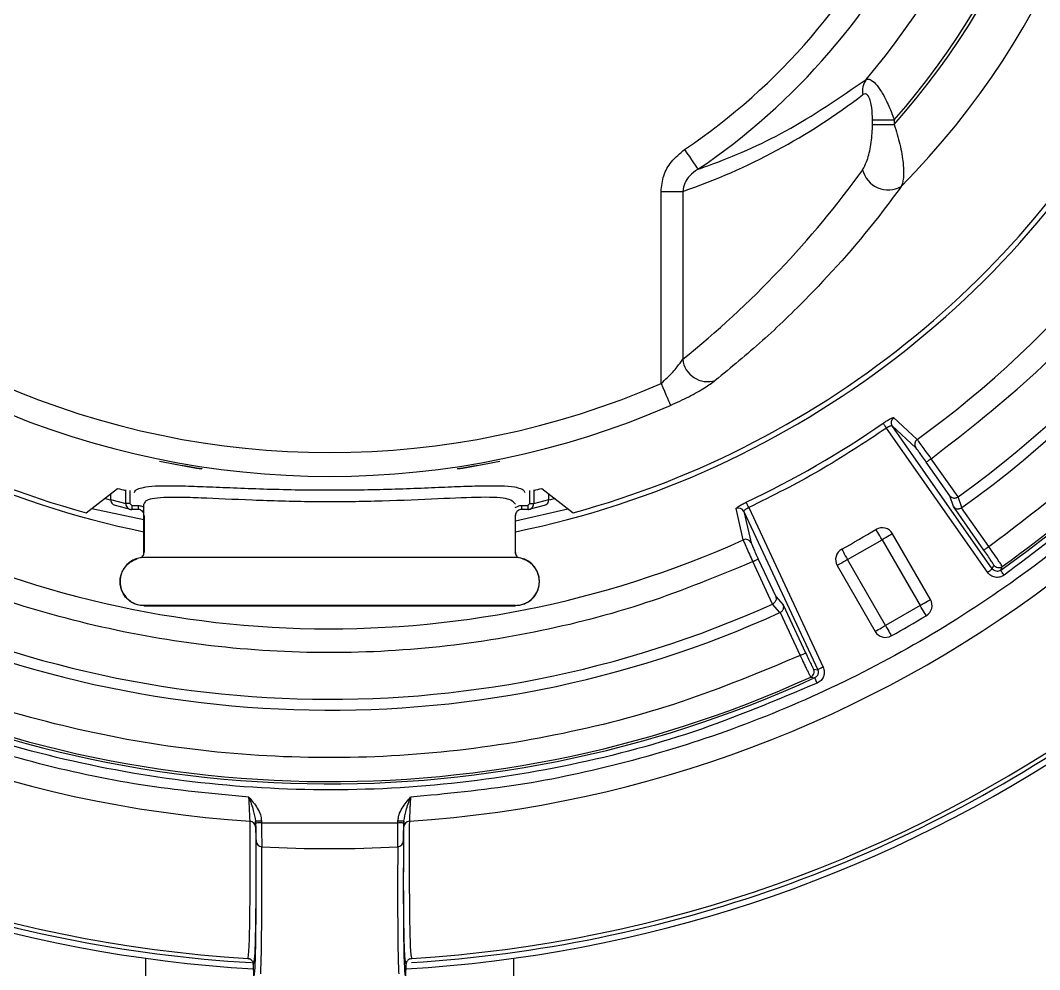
# Model space of a CAD drawing. Extents: x 2 to 136, y 1 to 99.
# Drawn here: x 128.072 to 130.624, y 41.918 to 44.294 of the extents above; entities that cross this region are included whole.
import ezdxf

# ---------------------------------------------------------------- set-up
doc = ezdxf.new("R2010")
doc.units = 0
doc.header["$MEASUREMENT"] = 0
doc.layers.add('OBJECT', color=7, linetype='CONTINUOUS')

msp = doc.modelspace()

# ---------------------------------------------------------------- linework, layer by layer
at = {"layer": 'OBJECT'}
for p, q in [((130.2055, 44.0455), (130.2598, 44.0455)), ((130.2055, 44.0339), (130.2055, 44.0455)), ((130.2598, 44.0455), (130.2598, 44.0339)), ((130.2055, 44.0339), (130.2598, 44.0339)), ((129.6761, 43.8665), (129.7304, 43.8665)), ((129.6761, 43.3854), (129.6761, 43.8665)), ((129.7304, 43.8665), (129.7304, 43.4461)), ((130.5055, 42.9215), (130.2549, 43.2795)), ((130.3137, 43.2247), (130.2549, 43.2795)), ((130.2585, 43.3002), (130.3173, 43.2454)), ((130.4933, 42.9129), (130.2405, 43.2738)), ((130.3994, 43.1041), (130.3402, 43.1887)), ((130.4196, 43.1015), (130.3525, 43.1973)), ((128.5266, 43.1725), (128.5266, 43.1716)), ((129.1666, 43.1725), (129.1666, 43.1716)), ((128.237, 43.0619), (128.3156, 43.1227)), ((128.2979, 43.109), (128.2979, 43.0952)), ((128.298, 43.109), (128.298, 43.0952)), ((128.3361, 43.0851), (128.3361, 43.1191)), ((128.3461, 43.118), (128.3461, 43.0851)), ((129.3474, 43.0851), (129.3474, 43.118)), ((129.3574, 43.1192), (129.3574, 43.0851)), ((129.3776, 43.1227), (129.4562, 43.0619)), ((129.3955, 43.0952), (129.3955, 43.1088)), ((129.3956, 43.0952), (129.3956, 43.1088)), ((130.4084, 43.0772), (130.3994, 43.1041)), ((130.42, 43.1018), (130.4196, 43.1015)), ((130.4289, 43.0748), (130.42, 43.1018)), ((128.2969, 43.0936), (128.2833, 43.0977)), ((128.2979, 43.0952), (128.298, 43.0952)), ((128.298, 43.0952), (128.3361, 43.0851)), ((128.3091, 43.0807), (128.3473, 43.0706)), ((128.3461, 43.0851), (128.3361, 43.0851)), ((128.3461, 43.0851), (128.3511, 43.0801)), ((128.3511, 43.0801), (128.3669, 43.0801)), ((128.3511, 43.0801), (128.3511, 43.0701)), ((128.3669, 43.0801), (128.3669, 43.0701)), ((128.3816, 42.9585), (128.3816, 43.0832)), ((129.3266, 43.0801), (129.3424, 43.0801)), ((129.3266, 43.0801), (129.3266, 43.0701)), ((129.3424, 43.0801), (129.3474, 43.0851)), ((129.3424, 43.0801), (129.3424, 43.0701)), ((129.3462, 43.0706), (129.3844, 43.0807)), ((129.3474, 43.0851), (129.3574, 43.0851)), ((129.3574, 43.0851), (129.3955, 43.0952)), ((129.3956, 43.0952), (129.3955, 43.0952)), ((129.4099, 43.0977), (129.3966, 43.0937)), ((129.8957, 43.0747), (130.0819, 42.6754)), ((130.4844, 42.9686), (130.4084, 43.0772)), ((130.4289, 43.0748), (130.4285, 43.0745)), ((130.4967, 42.9772), (130.4285, 43.0745)), ((128.251, 43.0727), (128.3816, 43.0454)), ((128.3669, 43.0701), (128.3511, 43.0701)), ((128.3819, 43.0551), (128.3819, 42.9626)), ((129.3115, 43.0551), (129.3116, 43.0551)), ((129.3116, 43.0415), (129.443, 43.0721)), ((129.3116, 42.9596), (129.3116, 43.0568)), ((129.3116, 42.9626), (129.3116, 43.0551)), ((129.3424, 43.0701), (129.3266, 43.0701)), ((129.8819, 42.9941), (129.8639, 43.0723)), ((129.8837, 43.0651), (130.0684, 42.6691)), ((129.8837, 43.0651), (129.9017, 42.9868)), ((130.3507, 42.8449), (130.2557, 43.0095)), ((130.1431, 42.9445), (130.2297, 42.9945)), ((130.2297, 42.9945), (130.3247, 42.8299)), ((129.3116, 42.95), (128.3816, 42.95)), ((129.3115, 42.9626), (129.3116, 42.9626)), ((129.9196, 42.9459), (129.9632, 42.8523)), ((129.9554, 42.8335), (129.906, 42.9396)), ((130.1171, 42.9295), (130.2121, 42.7649)), ((130.2381, 42.7799), (130.1431, 42.9445)), ((130.5055, 42.9215), (130.5092, 42.9311)), ((130.5265, 42.9179), (130.5302, 42.9275)), ((129.9632, 42.8523), (129.9821, 42.8311)), ((129.3116, 42.83), (128.3816, 42.83)), ((128.3943, 42.8304), (128.3818, 42.8301)), ((128.3818, 42.8291), (129.3118, 42.8291)), ((129.955, 42.8333), (129.9554, 42.8335)), ((129.9739, 42.8121), (129.955, 42.8333)), ((129.9821, 42.8311), (130.0381, 42.711)), ((130.3247, 42.8299), (130.2381, 42.7799)), ((129.9739, 42.8121), (129.9743, 42.8123)), ((129.9743, 42.8123), (130.0245, 42.7046)), ((130.0582, 42.6707), (130.0684, 42.6691)), ((130.0508, 42.6507), (130.061, 42.6491)), ((128.6611, 42.2852), (128.6609, 42.29)), ((128.6759, 42.2903), (128.676, 42.2856)), ((128.676, 42.2856), (129.0172, 42.2856)), ((129.0172, 42.2856), (129.0173, 42.2903)), ((129.0323, 42.29), (129.0322, 42.2852)), ((128.3866, 41.5952), (128.3866, 41.9465)), ((128.6413, 41.9463), (128.6442, 41.9454)), ((128.6553, 41.9317), (128.657, 41.8703)), ((129.0363, 41.8703), (129.0379, 41.9317)), ((129.0491, 41.9454), (129.0519, 41.9463)), ((129.3066, 41.9465), (129.3066, 41.5952))]:
    msp.add_line(p, q, dxfattribs=at)
at = {"layer": 'OBJECT', "flags": 128}
for points in [[(129.7351, 43.9711), (129.7411, 43.9622), (129.747, 43.9535), (129.7524, 43.9454), (129.7573, 43.9381), (129.7615, 43.932), (129.7648, 43.9271), (129.7671, 43.9236), (129.7684, 43.9217)], [(129.6761, 43.3854), (129.6804, 43.3755), (129.6845, 43.3659), (129.6884, 43.3569), (129.6919, 43.3489), (129.6949, 43.3421), (129.6973, 43.3367), (129.6989, 43.3329), (129.6998, 43.3308)], [(130.2321, 43.286), (130.2324, 43.2856), (130.233, 43.2847), (130.2338, 43.2835), (130.2349, 43.282), (130.2361, 43.2802), (130.2375, 43.2782), (130.239, 43.276), (130.2405, 43.2738)], [(130.3402, 43.1887), (130.3405, 43.1889), (130.3412, 43.1895), (130.3423, 43.1903), (130.3439, 43.1913), (130.3457, 43.1926), (130.3478, 43.1941), (130.3501, 43.1957), (130.3525, 43.1973)], [(129.8957, 43.0747), (129.8946, 43.0772), (129.8935, 43.0795), (129.8924, 43.0817), (129.8915, 43.0837), (129.8907, 43.0854), (129.8901, 43.0867), (129.8896, 43.0877), (129.8894, 43.0882)], [(130.2297, 42.9945), (130.2267, 42.9995), (130.2238, 43.0043), (130.2211, 43.0087), (130.2187, 43.0126), (130.2168, 43.0158), (130.2154, 43.0182), (130.2145, 43.0197), (130.2142, 43.0202)], [(130.2557, 43.0095), (130.2552, 43.0092), (130.2537, 43.0083), (130.2513, 43.0069), (130.2481, 43.0051), (130.2441, 43.0028), (130.2396, 43.0002), (130.2348, 42.9974), (130.2297, 42.9945)], [(130.4844, 42.9686), (130.4847, 42.9688), (130.4854, 42.9694), (130.4866, 42.9702), (130.4881, 42.9712), (130.4899, 42.9725), (130.492, 42.974), (130.4943, 42.9756), (130.4967, 42.9772)], [(129.906, 42.9396), (129.9086, 42.9408), (129.9111, 42.942), (129.9134, 42.943), (129.9155, 42.944), (129.9172, 42.9448), (129.9185, 42.9454), (129.9193, 42.9458), (129.9196, 42.9459)], [(130.1286, 42.9707), (130.1288, 42.9702), (130.1297, 42.9687), (130.131, 42.9663), (130.1328, 42.963), (130.135, 42.959), (130.1375, 42.9545), (130.1403, 42.9496), (130.1431, 42.9445)], [(130.1431, 42.9445), (130.138, 42.9415), (130.1331, 42.9387), (130.1286, 42.9361), (130.1247, 42.9338), (130.1215, 42.932), (130.1191, 42.9306), (130.1176, 42.9297), (130.1171, 42.9295)], [(130.4933, 42.9129), (130.4956, 42.9145), (130.4979, 42.9161), (130.5, 42.9176), (130.5018, 42.9189), (130.5034, 42.92), (130.5045, 42.9208), (130.5052, 42.9213), (130.5055, 42.9215)], [(130.5352, 42.9056), (130.5335, 42.908), (130.5319, 42.9102), (130.5304, 42.9123), (130.5291, 42.9142), (130.528, 42.9157), (130.5272, 42.9169), (130.5267, 42.9176), (130.5265, 42.9179)], [(130.3247, 42.8299), (130.3298, 42.8328), (130.3346, 42.8356), (130.3391, 42.8382), (130.3431, 42.8405), (130.3463, 42.8424), (130.3487, 42.8437), (130.3502, 42.8446), (130.3507, 42.8449)], [(130.3402, 42.8042), (130.3399, 42.8047), (130.339, 42.8061), (130.3375, 42.8085), (130.3356, 42.8117), (130.3333, 42.8156), (130.3306, 42.82), (130.3277, 42.8249), (130.3247, 42.8299)], [(130.2121, 42.7649), (130.2126, 42.7652), (130.2141, 42.766), (130.2165, 42.7674), (130.2197, 42.7693), (130.2237, 42.7715), (130.2282, 42.7741), (130.233, 42.777), (130.2381, 42.7799)], [(130.2381, 42.7799), (130.2409, 42.7748), (130.2437, 42.7698), (130.2462, 42.7653), (130.2484, 42.7613), (130.2502, 42.7581), (130.2515, 42.7556), (130.2524, 42.7541), (130.2526, 42.7536)], [(130.0245, 42.7046), (130.0271, 42.7059), (130.0296, 42.707), (130.032, 42.7081), (130.034, 42.7091), (130.0357, 42.7099), (130.037, 42.7104), (130.0378, 42.7108), (130.0381, 42.711)], [(130.0819, 42.6754), (130.0793, 42.6742), (130.0768, 42.673), (130.0745, 42.6719), (130.0725, 42.671), (130.0708, 42.6702), (130.0695, 42.6696), (130.0687, 42.6692), (130.0684, 42.6691)], [(130.0673, 42.6355), (130.0661, 42.6381), (130.0649, 42.6406), (130.0638, 42.643), (130.0629, 42.645), (130.0621, 42.6467), (130.0615, 42.648), (130.0612, 42.6488), (130.061, 42.6491)], [(128.6759, 42.2903), (128.673, 42.2903), (128.6702, 42.2902), (128.6676, 42.2901), (128.6653, 42.2901), (128.6635, 42.29), (128.6621, 42.29), (128.6612, 42.29), (128.6609, 42.29)], [(128.676, 42.2856), (128.6731, 42.2856), (128.6703, 42.2855), (128.6677, 42.2854), (128.6655, 42.2854), (128.6636, 42.2853), (128.6622, 42.2853), (128.6613, 42.2853), (128.6611, 42.2852)], [(129.0322, 42.2852), (129.0319, 42.2853), (129.031, 42.2853), (129.0296, 42.2853), (129.0278, 42.2854), (129.0255, 42.2854), (129.0229, 42.2855), (129.0201, 42.2856), (129.0172, 42.2856)], [(129.0323, 42.29), (129.032, 42.29), (129.0312, 42.29), (129.0298, 42.29), (129.0279, 42.2901), (129.0256, 42.2901), (129.023, 42.2902), (129.0202, 42.2903), (129.0173, 42.2903)]]:
    msp.add_lwpolyline(points, dxfattribs=at)
at = {"layer": 'OBJECT'}
for centre, radius, start, end in [((128.8466, 45.29), 6.555, 126.37982, 288.09222), ((128.8466, 45.29), 6.5028, 126.71932, 288.09222), ((128.8466, 45.29), 6.4944, 126.7749, 288.09222), ((128.8466, 45.29), 6.3069, 128.05888, 288.09222), ((128.8466, 45.29), 6.655, 198.09222, 30.43444), ((128.8466, 45.29), 2.0098, 315.4001, 44.5999), ((128.8466, 45.29), 1.8907, 318.3698, 41.6302), ((128.8466, 45.29), 1.8831, 318.6329, 41.3671), ((128.8466, 45.29), 1.764, 319.599, 40.401), ((128.8466, 45.29), 1.5902, 303.9666, 334.6002), ((128.8466, 45.29), 1.6498, 303.9666, 334.6002), ((128.8466, 45.29), 3.0068, 199.6027, 266.1975), ((128.8466, 45.29), 2.7223, 305.5385, 338.2371), ((128.8466, 45.29), 2.901, 305.4751, 339.7287), ((128.8466, 45.29), 2.3227, 206.4068, 258.4514), ((128.8466, 45.29), 2.31, 206.5633, 254.6991), ((128.8466, 45.29), 3.0068, 273.8025, 340.2009), ((128.8466, 45.29), 2.3227, 281.5486, 333.5932), ((128.8466, 45.29), 2.31, 285.3009, 333.4367), ((128.8466, 45.29), 2.5186, 305.7276, 335.8244), ((128.8466, 45.29), 2.6951, 305.7175, 337.3213), ((128.8466, 45.29), 2.9067, 305.3048, 339.3669), ((130.2329, 44.1163), 0.0526, 144.7086, 188.9634), ((130.2447, 43.9355), 0.0655, 193.1001, 300.1662), ((129.793, 43.4531), 0.063, 186.4319, 287.3446), ((128.8466, 45.29), 2.0774, 246.4678, 293.5322), ((128.8466, 45.29), 2.137, 246.4678, 293.5322), ((128.8466, 45.29), 2.4363, 295.3416, 304.6584), ((130.2672, 43.288), 0.015, 125.3653, 214.5822), ((130.3261, 43.2332), 0.015, 125.7285, 214.5847), ((128.8466, 45.29), 2.1415, 258.5215, 261.4064), ((128.8466, 45.1975), 2.051, 258.0074, 261.024), ((128.8466, 45.29), 2.1415, 278.5936, 281.4785), ((128.8466, 45.1975), 2.051, 278.976, 281.9926), ((128.8466, 45.29), 2.2314, 256.2335, 256.7565), ((128.8466, 45.29), 2.2314, 283.2505, 283.7665), ((128.3129, 43.0952), 0.015, 180, 255.2757), ((128.3129, 43.0951), 0.015, 179.8745, 255.2372), ((129.3806, 43.0952), 0.015, 284.7243, 0), ((129.3806, 43.0951), 0.015, 284.7771, 0.111), ((129.8701, 43.0587), 0.015, 25.4194, 114.6331), ((128.8466, 45.29), 2.5186, 242.3792, 294.2724), ((130.2297, 42.9945), 0.03, 30, 121.069), ((128.8466, 45.29), 2.65, 298.931, 301.069), ((129.8881, 42.9804), 0.015, 25.4139, 114.2744), ((129.3123, 42.8895), 0.0594, 269.4001, 73.5183), ((130.1431, 42.9445), 0.03, 118.931, 210), ((130.5215, 42.9397), 0.015, 215.0249, 305.441), ((128.8466, 45.29), 2.6951, 242.2584, 294.2825), ((128.8466, 45.29), 2.7223, 241.7572, 294.4615), ((130.3247, 42.8299), 0.03, 300.9982, 30), ((128.8466, 45.29), 2.9, 299.0018, 300.9982), ((130.2381, 42.7799), 0.03, 210, 299.0018), ((128.8466, 45.29), 2.9067, 241.4467, 294.6952), ((128.8466, 45.29), 2.901, 241.6184, 294.5249), ((130.0446, 42.6643), 0.015, 294.5633, 24.9734), ((128.8466, 45.29), 3.35, 234.4956, 266.4858), ((128.8466, 45.29), 3.35, 273.5142, 305.5044), ((128.8466, 45.29), 3.36, 234.3364, 266.658), ((128.8466, 45.29), 3.36, 273.4935, 305.6636), ((128.8466, 45.29), 3.375, 236.7599, 266.7562), ((128.8466, 45.29), 3.375, 273.2438, 303.2401), ((128.6463, 42.2749), 0.0149, 1.6899, 86.4349), ((129.0469, 42.2749), 0.0149, 93.5651, 178.3101), ((128.6771, 42.2409), 0.0149, 181.6957, 267.0447), ((129.0162, 42.2409), 0.0149, 272.9553, 358.3043), ((128.8466, 45.29), 3.0688, 266.8184, 273.1816)]:
    msp.add_arc(centre, radius, start, end, dxfattribs=at)
for centre, major_axis, ratio, start_param, end_param in [((129.2047, 45.29), (1.5665, 0), 0.964711, 5.054638, 5.385183), ((128.137, 45.29), (2.4885, 0), 0.964711, 5.407313, 5.67616), ((128.3511, 43.0851), (0.0038, 0.0145), 0.999219, 1.827206, 3.399159), ((129.3424, 43.0851), (-0.0038, 0.0145), 0.999219, 2.884026, 4.455979)]:
    msp.add_ellipse(centre, major_axis=major_axis, ratio=ratio, start_param=start_param, end_param=end_param, dxfattribs=at)
for points, knots in [([(128.6444, 42.3497), (128.554, 42.3584), (128.3718, 42.3758), (128.1009, 42.4345), (127.8318, 42.5181), (127.5683, 42.6293), (127.3143, 42.7669), (127.0741, 42.9295), (126.851, 43.1148), (126.648, 43.3204), (126.4677, 43.5423), (126.3124, 43.7774), (126.1805, 44.0212), (126.1129, 44.1914), (126.0794, 44.2758)], [0, 0, 0, 0, 0.080292, 0.161895, 0.244722, 0.329339, 0.414466, 0.5, 0.585539, 0.670666, 0.755278, 0.83811, 0.919711, 1, 1, 1, 1]), ([(130.4967, 42.9772), (130.5704, 43.033), (130.7182, 43.1449), (130.9184, 43.3398), (131.1005, 43.5526), (131.2599, 43.7828), (131.3974, 44.026), (131.468, 44.1974), (131.5032, 44.2829)], [0, 0, 0, 0, 0.165735, 0.332466, 0.5, 0.667545, 0.83427, 1, 1, 1, 1]), ([(131.6083, 44.2609), (131.5745, 44.1771), (131.5063, 44.008), (131.3739, 43.7659), (131.2182, 43.5326), (131.038, 43.3124), (130.8353, 43.1085), (130.6127, 42.9247), (130.3733, 42.7636), (130.1203, 42.6271), (129.8579, 42.5169), (129.59, 42.4339), (129.3203, 42.3757), (129.1388, 42.3583), (129.0488, 42.3497)], [0, 0, 0, 0, 0.080321, 0.16194, 0.244772, 0.329378, 0.414487, 0.5, 0.585518, 0.670628, 0.755228, 0.838065, 0.919682, 1, 1, 1, 1]), ([(130.3525, 43.1973), (130.4422, 43.2672), (130.6225, 43.4076), (130.8541, 43.6619), (131.0551, 43.941), (131.1552, 44.1464), (131.2051, 44.2486)], [0, 0, 0, 0, 0.248894, 0.5, 0.751106, 1, 1, 1, 1]), ([(131.5809, 44.2604), (131.5446, 44.1716), (131.4716, 43.9934), (131.3291, 43.7408), (131.1634, 43.5017), (130.9741, 43.2809), (130.7658, 43.079), (130.6119, 42.9633), (130.5352, 42.9056)], [0, 0, 0, 0, 0.165711, 0.332438, 0.5, 0.667551, 0.834284, 1, 1, 1, 1]), ([(129.7684, 43.9217), (129.7767, 43.9247), (129.8504, 43.9507), (129.9924, 44.0116), (130.123, 44.1009), (130.1899, 44.1467)], [0, 0, 0, 0, 0.058887, 0.517848, 1, 1, 1, 1]), ([(130.1899, 44.1467), (130.1929, 44.1472), (130.1993, 44.1484), (130.2128, 44.1375), (130.2281, 44.1166), (130.2435, 44.0876), (130.2539, 44.0625), (130.259, 44.0478), (130.2598, 44.0455)], [0, 0, 0, 0, 0.16721, 0.364972, 0.550351, 0.742656, 0.959323, 1, 1, 1, 1]), ([(130.2055, 44.0455), (130.2052, 44.0557), (130.2047, 44.0718), (130.2011, 44.0912), (130.1969, 44.1027), (130.1921, 44.1091), (130.1866, 44.1114), (130.1829, 44.1093), (130.1809, 44.1081)], [0, 0, 0, 0, 0.298809, 0.473691, 0.618552, 0.738236, 0.858034, 1, 1, 1, 1]), ([(130.1809, 43.9206), (130.1843, 43.9268), (130.1929, 43.9419), (130.2014, 43.9781), (130.2052, 44.0113), (130.2054, 44.0303), (130.2055, 44.0339)], [0, 0, 0, 0, 0.230482, 0.568582, 0.916913, 1, 1, 1, 1]), ([(130.2598, 44.0339), (130.265, 44.0172), (130.2755, 43.9833), (130.2833, 43.9349), (130.2843, 43.8978), (130.2796, 43.8843), (130.2777, 43.8788)], [0, 0, 0, 0, 0.261321, 0.527902, 0.808326, 1, 1, 1, 1]), ([(129.6761, 43.8665), (129.6775, 43.8797), (129.6803, 43.9063), (129.7014, 43.9436), (129.7234, 43.9616), (129.7351, 43.9711)], [0, 0, 0, 0, 0.3194609, 0.63801, 1, 1, 1, 1]), ([(129.7684, 43.9217), (129.768, 43.9215), (129.7605, 43.9169), (129.7481, 43.9065), (129.7344, 43.8878), (129.7317, 43.8734), (129.7304, 43.8665)], [0, 0, 0, 0, 0.019845, 0.385323, 0.704044, 1, 1, 1, 1]), ([(130.2777, 43.8788), (130.2627, 43.8585), (130.1875, 43.7573), (130.0715, 43.6267), (129.9301, 43.4903), (129.8513, 43.4254), (129.8118, 43.393)], [0, 0, 0, 0, 0.10177, 0.509294, 0.75441, 1, 1, 1, 1]), ([(129.6761, 43.3854), (129.6816, 43.3904), (129.6965, 43.4039), (129.7164, 43.4258), (129.7261, 43.4398), (129.7304, 43.4461)], [0, 0, 0, 0, 0.248398, 0.664591, 1, 1, 1, 1]), ([(129.6998, 43.3308), (129.7154, 43.3379), (129.7466, 43.3522), (129.7869, 43.375), (129.8036, 43.3871), (129.8118, 43.393)], [0, 0, 0, 0, 0.339403, 0.678712, 1, 1, 1, 1]), ([(130.2321, 43.286), (130.2353, 43.2882), (130.2417, 43.2925), (130.2502, 43.2974), (130.2564, 43.3004), (130.2578, 43.3003), (130.2585, 43.3002)], [0, 0, 0, 0, 0.249971, 0.499782, 0.749147, 1, 1, 1, 1]), ([(130.2549, 43.2795), (130.2546, 43.2796), (130.2542, 43.2799), (130.2526, 43.2799), (130.2503, 43.2792), (130.2477, 43.278), (130.2446, 43.2764), (130.2421, 43.2748), (130.2405, 43.2738)], [0, 0, 0, 0, 0.149135, 0.282367, 0.500461, 0.63062, 0.757329, 1, 1, 1, 1]), ([(130.2405, 43.2738), (130.1851, 43.2371), (130.0742, 43.1637), (129.9552, 43.1044), (129.8957, 43.0747)], [0, 0, 0, 0, 0.499999, 1, 1, 1, 1]), ([(130.3525, 43.1973), (130.3485, 43.203), (130.3403, 43.2144), (130.3294, 43.2296), (130.3206, 43.2414), (130.3184, 43.2441), (130.3173, 43.2454)], [0, 0, 0, 0, 0.238439, 0.484584, 0.738439, 1, 1, 1, 1]), ([(130.3402, 43.1887), (130.337, 43.1932), (130.3308, 43.2021), (130.3225, 43.2135), (130.3162, 43.2219), (130.3145, 43.2238), (130.3137, 43.2247)], [0, 0, 0, 0, 0.2500069, 0.4999457, 0.7495515, 1, 1, 1, 1]), ([(128.3581, 43.1127), (128.3593, 43.1159), (128.3614, 43.1213), (128.3748, 43.1241), (128.3804, 43.1253)], [0, 0, 0, 0, 0.583, 1, 1, 1, 1]), ([(128.3804, 43.1253), (128.3823, 43.1259), (128.3906, 43.1284), (128.4187, 43.1297), (128.4638, 43.1298), (128.5209, 43.1279), (128.5868, 43.1251), (128.6604, 43.1222), (128.7391, 43.1199), (128.8207, 43.1188), (128.9025, 43.119), (128.9823, 43.1206), (129.0583, 43.1231), (129.1283, 43.1261), (129.1909, 43.1286), (129.2444, 43.1301), (129.2857, 43.1292), (129.3094, 43.1276), (129.3153, 43.1252), (129.3158, 43.125)], [0, 0, 0, 0, 0.018678, 0.084308, 0.14994, 0.215341, 0.28074, 0.346218, 0.411693, 0.476489, 0.541285, 0.605381, 0.66948, 0.733926, 0.798375, 0.863668, 0.928961, 0.994428, 1, 1, 1, 1]), ([(129.3158, 43.125), (129.3219, 43.1233), (129.3328, 43.1202), (129.3344, 43.115), (129.3351, 43.1127)], [0, 0, 0, 0, 0.562895, 1, 1, 1, 1]), ([(129.3116, 43.0832), (129.3068, 43.0888), (129.297, 43.1001), (129.2202, 43.1014), (129.1058, 43.096), (128.961, 43.0898), (128.8027, 43.0884), (128.6494, 43.0929), (128.54, 43.0985), (128.471, 43.1007), (128.4164, 43.1002), (128.3854, 43.0947), (128.3825, 43.0858), (128.3816, 43.0832)], [0, 0, 0, 0, 0.105033, 0.210077, 0.315293, 0.422191, 0.529422, 0.636068, 0.742985, 0.796832, 0.850673, 0.956732, 1, 1, 1, 1]), ([(130.3994, 43.1041), (130.4006, 43.1029), (130.4027, 43.1006), (130.4069, 43.099), (130.4106, 43.0987), (130.4138, 43.099), (130.4169, 43.0999), (130.4187, 43.101), (130.4196, 43.1015)], [0, 0, 0, 0, 0.272374, 0.499457, 0.642326, 0.771708, 0.889924, 1, 1, 1, 1]), ([(128.3669, 43.0801), (128.3687, 43.08), (128.3733, 43.0796), (128.3787, 43.0778), (128.3813, 43.0753), (128.3819, 43.0748)], [0, 0, 0, 0, 0.339986, 0.856428, 1, 1, 1, 1]), ([(129.3112, 43.0748), (129.3135, 43.0763), (129.3182, 43.0794), (129.3238, 43.0799), (129.3266, 43.0801)], [0, 0, 0, 0, 0.493635, 1, 1, 1, 1]), ([(129.8639, 43.0723), (129.8641, 43.073), (129.8647, 43.0743), (129.8704, 43.0782), (129.8789, 43.0831), (129.8859, 43.0865), (129.8894, 43.0882)], [0, 0, 0, 0, 0.250083, 0.499963, 0.749387, 1, 1, 1, 1]), ([(129.8957, 43.0747), (129.894, 43.0739), (129.8915, 43.0725), (129.8885, 43.0707), (129.8861, 43.0689), (129.8845, 43.0673), (129.8836, 43.066), (129.8836, 43.0654), (129.8837, 43.0651)], [0, 0, 0, 0, 0.242839, 0.369675, 0.499983, 0.71786, 0.850975, 1, 1, 1, 1]), ([(130.4084, 43.0772), (130.4094, 43.076), (130.4115, 43.0738), (130.4157, 43.0721), (130.4196, 43.0717), (130.4228, 43.0721), (130.4258, 43.073), (130.4276, 43.074), (130.4285, 43.0745)], [0, 0, 0, 0, 0.249928, 0.499459, 0.642322, 0.771699, 0.889917, 1, 1, 1, 1]), ([(128.3816, 43.0566), (128.3815, 43.0578), (128.3812, 43.0606), (128.3788, 43.0647), (128.375, 43.0681), (128.3708, 43.0699), (128.368, 43.0701), (128.3669, 43.0701)], [0, 0, 0, 0, 0.162379, 0.391343, 0.620281, 0.849241, 1, 1, 1, 1]), ([(129.3266, 43.0701), (129.325, 43.07), (129.3216, 43.0696), (129.3171, 43.067), (129.3137, 43.0632), (129.3119, 43.059), (129.3117, 43.0562), (129.3116, 43.0551)], [0, 0, 0, 0, 0.214777, 0.429519, 0.64419, 0.85881, 1, 1, 1, 1]), ([(129.906, 42.9396), (129.818, 42.9033), (129.6404, 42.8299), (129.3583, 42.7579), (129.0669, 42.7155), (128.7705, 42.7073), (128.475, 42.733), (128.1866, 42.7924), (127.9093, 42.881), (127.7363, 42.9646), (127.6506, 43.0061)], [0, 0, 0, 0, 0.122189, 0.246757, 0.372961, 0.5, 0.627039, 0.753243, 0.877811, 1, 1, 1, 1]), ([(129.8819, 42.9941), (129.8826, 42.9924), (129.8837, 42.9892), (129.8896, 42.9757), (129.8972, 42.9586), (129.9031, 42.9459), (129.906, 42.9396)], [0, 0, 0, 0, 0.261561, 0.515418, 0.761562, 1, 1, 1, 1]), ([(129.9017, 42.9868), (129.902, 42.9856), (129.9028, 42.9833), (129.907, 42.9736), (129.9127, 42.9607), (129.9173, 42.9509), (129.9196, 42.9459)], [0, 0, 0, 0, 0.250002, 0.499946, 0.749559, 1, 1, 1, 1]), ([(130.5302, 42.9275), (130.5298, 42.9284), (130.5288, 42.9302), (130.5212, 42.9418), (130.5101, 42.958), (130.5012, 42.9707), (130.4967, 42.9772)], [0, 0, 0, 0, 0.24989, 0.499779, 0.744814, 1, 1, 1, 1]), ([(128.3816, 42.95), (128.3772, 42.9497), (128.3686, 42.9492), (128.3564, 42.9449), (128.3457, 42.9385), (128.334, 42.9279), (128.3242, 42.9116), (128.3204, 42.89), (128.3242, 42.8684), (128.334, 42.8521), (128.3457, 42.8415), (128.3564, 42.8351), (128.3686, 42.8308), (128.3772, 42.8303), (128.3816, 42.83)], [0, 0, 0, 0, 0.07021, 0.138253, 0.20413, 0.267838, 0.388203, 0.499998, 0.611865, 0.732255, 0.795959, 0.861817, 0.929832, 1, 1, 1, 1]), ([(128.3818, 42.8301), (128.3788, 42.8298), (128.3712, 42.8292), (128.359, 42.8332), (128.3448, 42.8408), (128.3329, 42.853), (128.325, 42.8679), (128.3215, 42.8825), (128.3218, 42.8972), (128.3253, 42.9108), (128.3316, 42.9228), (128.3399, 42.9327), (128.3496, 42.9402), (128.3581, 42.9445), (128.3631, 42.9461), (128.3644, 42.9465)], [0, 0, 0, 0, 0.054186, 0.132648, 0.220858, 0.337217, 0.425091, 0.514676, 0.599784, 0.681605, 0.760138, 0.835385, 0.907342, 0.976016, 1, 1, 1, 1]), ([(128.3741, 42.9496), (128.3744, 42.9497), (128.3757, 42.9502), (128.3779, 42.9523), (128.3806, 42.9557), (128.3813, 42.9589), (128.3816, 42.9604)], [0, 0, 0, 0, 0.06381, 0.296154, 0.666953, 1, 1, 1, 1]), ([(129.3116, 42.9626), (129.3117, 42.9614), (129.3119, 42.9585), (129.3136, 42.9548), (129.3162, 42.9516), (129.3183, 42.9503), (129.3195, 42.9496)], [0, 0, 0, 0, 0.228439, 0.54432, 0.741946, 1, 1, 1, 1]), ([(129.3116, 42.83), (129.316, 42.8303), (129.3247, 42.8308), (129.3369, 42.8351), (129.3476, 42.8415), (129.3592, 42.8521), (129.369, 42.8684), (129.3728, 42.89), (129.369, 42.9116), (129.3592, 42.9279), (129.3476, 42.9385), (129.3369, 42.9449), (129.3247, 42.9492), (129.316, 42.9497), (129.3116, 42.95)], [0, 0, 0, 0, 0.070165, 0.138176, 0.204033, 0.267736, 0.388129, 0.500002, 0.611791, 0.732154, 0.795863, 0.86174, 0.929786, 1, 1, 1, 1]), ([(130.5092, 42.9311), (130.5089, 42.9318), (130.5083, 42.9332), (130.5026, 42.942), (130.4944, 42.9543), (130.4877, 42.9638), (130.4844, 42.9686)], [0, 0, 0, 0, 0.250032, 0.499876, 0.749253, 1, 1, 1, 1]), ([(130.5265, 42.9179), (130.5247, 42.9169), (130.5213, 42.915), (130.5152, 42.915), (130.5095, 42.9171), (130.5069, 42.92), (130.5055, 42.9215)], [0, 0, 0, 0, 0.251115, 0.500421, 0.749961, 1, 1, 1, 1]), ([(130.5352, 42.9056), (130.5317, 42.9037), (130.5247, 42.8999), (130.5126, 42.8998), (130.5012, 42.904), (130.4959, 42.9099), (130.4933, 42.9129)], [0, 0, 0, 0, 0.250765, 0.500177, 0.749963, 1, 1, 1, 1]), ([(129.9632, 42.8523), (129.9637, 42.8508), (129.9646, 42.8479), (129.964, 42.8434), (129.9624, 42.8398), (129.9605, 42.8373), (129.9581, 42.8351), (129.9563, 42.834), (129.9554, 42.8335)], [0, 0, 0, 0, 0.249933, 0.499465, 0.642308, 0.77169, 0.889911, 1, 1, 1, 1]), ([(129.9743, 42.8123), (129.9752, 42.8128), (129.977, 42.8138), (129.9793, 42.816), (129.9812, 42.8186), (129.9828, 42.822), (129.9835, 42.8265), (129.9826, 42.8295), (129.9821, 42.8311)], [0, 0, 0, 0, 0.110077, 0.228293, 0.357673, 0.500537, 0.727616, 1, 1, 1, 1]), ([(130.0245, 42.7046), (129.9261, 42.6636), (129.7273, 42.5807), (129.4111, 42.4996), (129.0843, 42.4523), (128.7517, 42.4441), (128.4203, 42.4745), (128.0973, 42.5434), (127.7873, 42.6455), (127.5945, 42.7414), (127.499, 42.7889)], [0, 0, 0, 0, 0.12209, 0.246641, 0.372888, 0.5, 0.627112, 0.753359, 0.87791, 1, 1, 1, 1]), ([(130.0673, 42.6355), (129.9649, 42.5924), (129.7579, 42.5054), (129.4283, 42.4204), (129.0874, 42.3712), (128.7403, 42.3634), (128.3948, 42.3964), (128.0583, 42.4702), (127.7358, 42.5788), (127.5356, 42.6806), (127.4366, 42.731)], [0, 0, 0, 0, 0.122008, 0.246545, 0.372827, 0.5, 0.627173, 0.753455, 0.877992, 1, 1, 1, 1]), ([(130.0245, 42.7046), (130.0276, 42.698), (130.0324, 42.6878), (130.0384, 42.6752), (130.0438, 42.6639), (130.0491, 42.6533), (130.0502, 42.6516), (130.0508, 42.6507)], [0, 0, 0, 0, 0.234934, 0.363998, 0.500462, 0.75023, 1, 1, 1, 1]), ([(130.0381, 42.711), (130.0406, 42.7057), (130.0455, 42.6952), (130.052, 42.6819), (130.0568, 42.6726), (130.0577, 42.6713), (130.0582, 42.6707)], [0, 0, 0, 0, 0.250033, 0.499873, 0.7492491, 1, 1, 1, 1]), ([(130.0684, 42.6691), (130.069, 42.6672), (130.0702, 42.6634), (130.0692, 42.6574), (130.0661, 42.6522), (130.0627, 42.6501), (130.061, 42.6491)], [0, 0, 0, 0, 0.250763, 0.500084, 0.749794, 1, 1, 1, 1]), ([(130.0819, 42.6754), (130.0832, 42.6716), (130.0857, 42.6641), (130.0836, 42.6522), (130.0774, 42.6417), (130.0707, 42.6376), (130.0673, 42.6355)], [0, 0, 0, 0, 0.250469, 0.500069, 0.749605, 1, 1, 1, 1]), ([(128.6472, 42.2898), (128.6472, 42.2914), (128.647, 42.2946), (128.6465, 42.3082), (128.6457, 42.3233), (128.645, 42.3372), (128.6446, 42.3454), (128.6444, 42.3497)], [0, 0, 0, 0, 0.243101, 0.499284, 0.717496, 0.850802, 1, 1, 1, 1]), ([(128.6444, 42.3497), (128.6485, 42.3386), (128.6557, 42.3185), (128.6593, 42.2988), (128.6609, 42.29)], [0, 0, 0, 0, 0.5522491, 1, 1, 1, 1]), ([(128.6444, 42.3497), (128.6518, 42.341), (128.6632, 42.3277), (128.6738, 42.307), (128.6753, 42.2957), (128.6759, 42.2903)], [0, 0, 0, 0, 0.5008141, 0.7666529, 1, 1, 1, 1]), ([(129.0173, 42.2903), (129.018, 42.2957), (129.0194, 42.307), (129.0301, 42.3277), (129.0414, 42.341), (129.0488, 42.3497)], [0, 0, 0, 0, 0.23323, 0.49919, 1, 1, 1, 1]), ([(129.0323, 42.29), (129.0339, 42.2988), (129.0375, 42.3185), (129.0448, 42.3386), (129.0488, 42.3497)], [0, 0, 0, 0, 0.4477509, 1, 1, 1, 1]), ([(129.0488, 42.3497), (129.0486, 42.3454), (129.0482, 42.3372), (129.0475, 42.3232), (129.0468, 42.3082), (129.0462, 42.2946), (129.0461, 42.2914), (129.046, 42.2898)], [0, 0, 0, 0, 0.1492183, 0.2825414, 0.5008123, 0.7569314, 1, 1, 1, 1]), ([(128.6413, 41.9463), (128.642, 41.9476), (128.6433, 41.9503), (128.6449, 41.9723), (128.6461, 42.0075), (128.6469, 42.0575), (128.6474, 42.1223), (128.6475, 42.1987), (128.6473, 42.2598), (128.6472, 42.2898)], [0, 0, 0, 0, 0.144222, 0.287378, 0.429468, 0.575454, 0.722208, 0.863723, 1, 1, 1, 1]), ([(128.6609, 42.29), (128.661, 42.2863), (128.6612, 42.279), (128.6612, 42.2766), (128.6612, 42.2754)], [0, 0, 0, 0, 0.498583, 1, 1, 1, 1]), ([(128.6611, 42.2852), (128.6612, 42.2798), (128.6615, 42.2688), (128.6618, 42.2547), (128.6621, 42.2441), (128.6621, 42.2416), (128.6621, 42.2404)], [0, 0, 0, 0, 0.2505042, 0.50008, 0.7500058, 1, 1, 1, 1]), ([(128.676, 42.2856), (128.6761, 42.2813), (128.6761, 42.273), (128.6762, 42.2591), (128.6763, 42.2441), (128.6763, 42.2307), (128.6763, 42.2275), (128.6763, 42.2259)], [0, 0, 0, 0, 0.150459, 0.284203, 0.500792, 0.757103, 1, 1, 1, 1]), ([(129.0169, 42.2259), (129.0169, 42.2275), (129.0169, 42.2307), (129.017, 42.2441), (129.0171, 42.2591), (129.0171, 42.273), (129.0172, 42.2813), (129.0172, 42.2856)], [0, 0, 0, 0, 0.242989, 0.499425, 0.715907, 0.849596, 1, 1, 1, 1]), ([(129.0311, 42.2404), (129.0311, 42.2416), (129.0312, 42.2441), (129.0314, 42.2547), (129.0318, 42.2689), (129.032, 42.2798), (129.0322, 42.2852)], [0, 0, 0, 0, 0.2504251, 0.5000441, 0.749984, 1, 1, 1, 1]), ([(129.032, 42.2754), (129.032, 42.2766), (129.0321, 42.279), (129.0322, 42.2863), (129.0323, 42.29)], [0, 0, 0, 0, 0.498255, 1, 1, 1, 1]), ([(129.046, 42.2898), (129.0459, 42.2635), (129.0457, 42.21), (129.0458, 42.1412), (129.0461, 42.0804), (129.0467, 42.031), (129.0476, 41.9929), (129.0487, 41.9662), (129.0502, 41.9493), (129.0514, 41.9473), (129.052, 41.9463)], [0, 0, 0, 0, 0.118989, 0.241992, 0.369009, 0.500039, 0.623805, 0.748387, 0.873785, 1, 1, 1, 1]), ([(128.6612, 42.2754), (128.6614, 42.2221), (128.6617, 42.1157), (128.6607, 42.0113), (128.6588, 41.9438), (128.6565, 41.9357), (128.6553, 41.9317)], [0, 0, 0, 0, 0.249972, 0.5, 0.749997, 1, 1, 1, 1]), ([(129.0379, 41.9317), (129.0367, 41.9357), (129.0345, 41.9438), (129.0325, 42.0113), (129.0315, 42.1157), (129.0319, 42.2222), (129.032, 42.2754)], [0, 0, 0, 0, 0.25003, 0.500058, 0.750055, 1, 1, 1, 1]), ([(128.6578, 41.9012), (128.6587, 41.91), (128.6604, 41.9276), (128.6619, 41.9978), (128.6626, 42.0973), (128.6623, 42.1927), (128.6621, 42.2404)], [0, 0, 0, 0, 0.250003, 0.5, 0.750017, 1, 1, 1, 1]), ([(129.0311, 42.2404), (129.031, 42.1927), (129.0307, 42.0973), (129.0314, 41.9978), (129.0328, 41.9276), (129.0346, 41.91), (129.0355, 41.9012)], [0, 0, 0, 0, 0.249981, 0.5, 0.749995, 1, 1, 1, 1]), ([(128.6738, 41.9079), (128.6743, 41.9176), (128.6752, 41.9375), (128.676, 41.987), (128.6766, 42.0519), (128.6767, 42.1309), (128.6764, 42.1947), (128.6763, 42.2259)], [0, 0, 0, 0, 0.1905705, 0.3911126, 0.6018877, 0.80485, 1, 1, 1, 1]), ([(129.0169, 42.2259), (129.0168, 42.1991), (129.0166, 42.1443), (129.0166, 42.0744), (129.0169, 42.0136), (129.0175, 41.9647), (129.0184, 41.9288), (129.0191, 41.9143), (129.0194, 41.908)], [0, 0, 0, 0, 0.166187, 0.338091, 0.515711, 0.692033, 0.864081, 1, 1, 1, 1]), ([(128.6553, 41.9317), (128.6551, 41.9334), (128.6548, 41.9359), (128.6534, 41.9389), (128.6519, 41.941), (128.6502, 41.9428), (128.6481, 41.9442), (128.6462, 41.9453), (128.6448, 41.9455), (128.6442, 41.9456)], [0, 0, 0, 0, 0.2628209, 0.3927913, 0.522798, 0.6527855, 0.7827647, 0.9127607, 1, 1, 1, 1]), ([(129.049, 41.9456), (129.0483, 41.9455), (129.0469, 41.9452), (129.0448, 41.944), (129.0428, 41.9425), (129.0411, 41.9407), (129.0397, 41.9386), (129.0383, 41.9357), (129.0381, 41.9333), (129.0379, 41.9317)], [0, 0, 0, 0, 0.1047139, 0.2347263, 0.3647465, 0.4947476, 0.6247544, 0.7547766, 1, 1, 1, 1])]:
    msp.add_open_spline(points, degree=3, knots=knots, dxfattribs=at)

doc.saveas('drawing.dxf')
